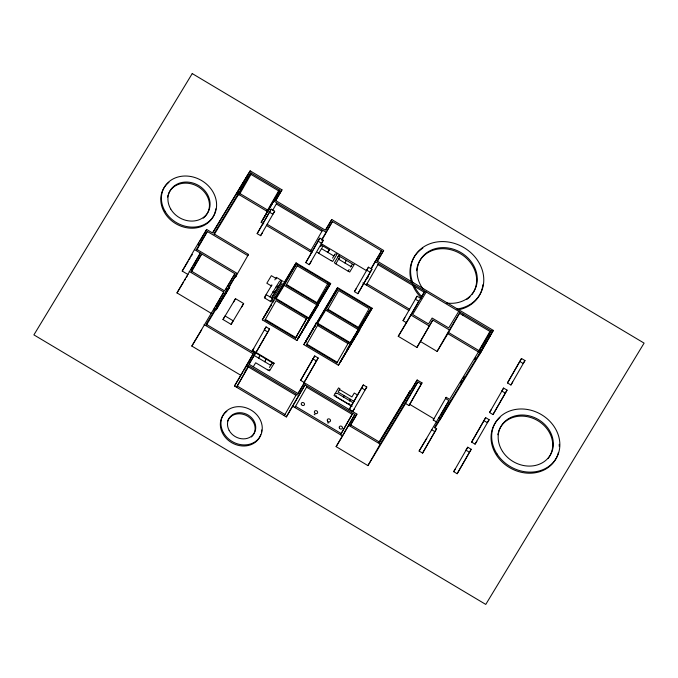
<?xml version="1.0" encoding="UTF-8"?>
<svg xmlns="http://www.w3.org/2000/svg" width="678" height="678" viewBox="0 0 678 678"><rect width="100%" height="100%" fill="white"/><g stroke="black" fill="none" stroke-linecap="round" stroke-linejoin="round"><path stroke-width="1.02" d="M272.98 292.549L273.081 291.854M276.192 287.243L276.293 286.548L277.522 286.15L278.37 286.752L278.175 287.345M274.954 292.659L275.149 292.057L274.302 291.455L273.048 291.896M339.314 390.104L339.881 388.714L338.542 387.918L334 395.528L351.933 406.224M327.813 252.394L329.339 249.809M344.873 262.945L346.399 260.36M349.365 401.122L350.467 399.266L349.814 400.3M265.971 359.577L266.217 359.145L264.751 361.764L265.149 360.993M346.06 260.742L346.305 260.301M188.094 274.573L182.221 271.064L194.476 249.58L206.663 229.469L212.536 232.969L250.174 170.856L281.98 189.832L275.743 200.671M197.984 244.69L199.001 242.894M200.027 241.105L206.663 229.469M196.603 250.275L207.332 231.478L247.775 255.606L248.495 254.419L213.926 233.8L250.843 172.865L279.887 190.187L267.268 212.265L278.912 191.857L280.294 192.679M211.561 313.533L176.983 292.913L200.349 253.089L194.476 249.58M191.162 269.2L192.179 267.412M193.205 265.623L200.349 253.089M191.518 271.819L201.739 253.911L234.927 273.709L227.774 286.243M237.351 193.23L238.368 191.459M239.376 189.679L250.174 170.856M250.843 172.865L238.232 194.942L236.842 194.12M251.131 174.06L239.275 194.764L239.995 193.586L267.657 210.078L266.937 211.265L278.794 190.56M263.767 223.876L261.174 222.325L279.887 190.187M262.971 219.367L274.615 198.951M292.794 406.291L342.576 435.988L354.84 414.495L305.049 384.799L286.345 416.936L234.486 386.002L240.936 375.358L191.84 346.068L223.816 292.049L189.238 271.42M213.604 309.956L214.621 308.159M215.646 306.371L223.816 292.049M257.157 233.622L271.208 209.171L274.666 211.239L260.615 235.681L257.157 233.622L271.208 209.171M225.732 289.828L226.757 288.031M219.731 302.566L215.782 309.473L216.223 309.736L229.673 287.133L229.232 286.87L219.731 302.566L220.164 302.82L216.223 309.736M272.734 210.188L276.488 203.68M206.383 325.186L229.232 286.87M224.765 294.837L237.029 273.353L196.578 249.224L207.332 231.478M248.495 254.419L235.52 277.09L236.241 275.904M222.994 319.524L225.037 315.94L233.173 320.787L231.13 324.372L222.994 319.524L235.503 298.667L243.639 303.515L241.597 307.1M233.461 302.244L235.503 298.667M264.962 296.456L271.903 284.93L271.336 285.921L266.818 283.226L271.361 275.666L276.573 278.777M318.406 304.998L296.905 340.492L262.327 319.863L275.048 297.676L275.743 298.091M275.31 298.388L296.091 262.886L330.669 283.506L298.591 337.644L297.896 337.229M307.575 321.253L329.618 283.692L296.422 263.886L284.065 285.489L283.37 285.074M265.013 320.033L276.048 300.693L306.473 318.838L295.439 338.178L265.013 320.033L265.378 319.44L295.794 337.585L295.439 338.178M286.167 285.124L297.557 265.2L297.193 265.793L327.618 283.938L327.974 283.345L316.592 303.278L286.167 285.124L286.523 284.54L316.948 302.685L316.592 303.278M255.928 352.687L269.53 328.983L266.073 326.915L252.021 351.365L253.818 348.407M322.126 230.901L310.27 251.614L310.99 250.428L267.14 224.274M234.486 386.002L253.191 353.865L204.095 324.584M241.444 374.459L242.978 371.773M244.004 369.985L253.191 353.865M305.786 262.632L319.838 238.181L323.296 240.249L309.244 264.691L305.786 262.632L319.838 238.181M245.08 371.417L246.097 369.629M247.123 367.832L248.14 366.044M249.165 364.256L255.292 353.509L206.197 324.228L237.029 273.353M255.987 352.526L269.53 328.983M326.152 229.376L331.771 219.528L383.629 250.462L377.502 261.208M295.913 395.291L248.199 366.823L236.554 387.24L248.411 366.535M321.897 239.351L332.432 221.536L381.528 250.826L371.315 268.725M321.711 240.343L332.432 221.536M320.736 246.639L321.838 244.707L322.711 246.826M269.191 369.9L269.649 369.824M252.606 350.399L274.124 363.23L269.581 370.841L267.996 369.891M337.797 257.182L338.898 255.259L339.771 257.377M295.794 337.585L306.829 318.245L306.473 318.838M296.905 340.492L330.669 283.506M298.591 337.644L309.617 318.304L308.931 317.889L328.288 285.947L328.974 286.362M359.899 329.745L338.39 365.239L303.82 344.619L337.576 287.633L372.154 308.253L340.076 362.391L351.111 343.051L350.416 342.636L369.773 310.694L370.468 311.109M306.193 342.178L305.507 341.763L316.533 322.423L317.228 322.838M316.796 323.135L337.576 287.633M346.916 349.551L371.103 308.439L337.915 288.642L325.55 310.236L324.864 309.821M306.507 344.78L317.889 324.847L317.533 325.44L347.958 343.585L348.314 342.992L336.924 362.925L306.507 344.78L306.863 344.187L337.288 362.332L336.924 362.925M327.652 309.88L338.686 290.54L369.103 308.685L358.077 328.025L327.652 309.88L328.008 309.287L358.433 327.432L358.077 328.025M300.651 380.375L314.702 355.925L318.16 357.992L305.905 379.477L304.108 382.434L300.651 380.375L314.702 355.925M354.425 291.642L368.468 267.191L371.925 269.259L357.882 293.701L354.425 291.642L356.213 288.684M296.125 394.994L284.268 415.699L284.989 414.521L237.275 386.053M304.108 382.434L318.16 357.992M298.261 393.537L304.388 382.79L356.933 414.139L350.297 425.784M286.345 416.936L305.049 384.799M370.993 268.632L381.528 250.826M357.882 293.701L371.925 269.259M367.476 278.124L368.493 276.336M306.727 386.816L294.871 407.529L295.583 406.342L341.22 433.564L340.509 434.751L352.145 414.334L306.515 387.113M378.129 264.31L366.281 285.023L366.993 283.836L409.69 309.304M338.39 365.239L372.154 308.253M336.102 395.359L335.534 396.35L351.89 406.105M349.289 409.385L363.332 384.935L366.79 387.002L352.746 411.444L349.289 409.385L363.332 384.935M420.521 341.534L437.115 351.441L449.37 329.949L432.776 320.05L416.936 347.45L398.266 336.313L406.512 322.711L403.054 320.652L417.106 296.201L420.563 298.269M341.22 433.564L352.357 414.038M398.266 336.313L424.86 291.167L420.707 298.456M406.512 322.711L418.767 301.227L415.309 299.159L417.106 296.201M405.571 403.495L409.029 405.554L421.284 384.07L417.826 382.011L405.571 403.495L367.934 465.608L336.127 446.632L354.84 414.495M420.453 298.973L423.962 292.82M416.936 347.45L432.776 320.05M402.749 403.749L410.343 390.452L410.817 390.74L379.714 442.064M367.934 465.608L380.189 444.124L417.826 382.011M411.546 389.85L417.165 380.002L422.004 382.884L409.029 405.554M462.972 315.338L463.583 314.261M436.691 422.055L433.234 419.996L446.2 397.325L449.658 399.384L491.236 330.762L375.078 261.471M383.629 250.462L377.18 261.115L493.338 330.406L434.556 427.42L436.632 428.657L422.58 453.107L419.123 451.04L448.946 400.571L445.488 398.503L446.2 397.325M438.734 418.47L439.751 416.682M440.776 414.894L448.946 400.571M439.861 419.919L451.506 399.512M479.431 351.365L480.439 349.585M481.456 347.814L491.236 330.762M422.58 453.107L436.632 428.657M479.295 354.848L490.931 334.44M434.92 428.072L481.083 351.89L493.338 330.406M453.692 471.668L467.744 447.217L471.202 449.285L457.15 473.727L453.692 471.668L455.489 468.71M471.617 442.09L485.668 417.64L489.126 419.707L475.075 444.149L471.617 442.09L485.668 417.64M489.541 412.512L503.593 388.062L507.051 390.13L492.999 414.572L489.541 412.512L491.33 409.554M507.466 382.934L521.509 358.484L524.967 360.552L510.924 384.994L507.466 382.934L521.509 358.484M457.15 473.727L471.202 449.285M492.999 414.572L507.051 390.13M274.844 279.87L276.336 277.336L283.277 281.472M343.348 397.088L344.263 395.571M322.203 247.623L321.592 248.69L333.839 255.987L334.288 255.25M329 250.19L327.728 252.343M339.263 258.174L338.661 259.242L350.899 266.539L351.357 265.801M332.551 258.14L334.932 254.114L337.212 253.877L332.669 261.479L331.118 260.555M269.429 367.476L271.819 363.45L274.124 363.23M349.136 269.497L348.178 271.107L349.729 272.031L354.272 264.42L352.001 264.666L350.568 267.081M182.221 271.064L188.052 261.445M189.111 259.699L190.171 257.954M191.23 256.199L192.289 254.453M213.002 232.274L248.487 173.704M176.983 292.913L183.331 282.429M184.391 280.684L185.45 278.938M186.509 277.192L187.569 275.446M201.739 253.911L191.34 271.064L224.528 290.862L234.927 273.709M214.206 234.588L238.588 194.357L267.632 211.68M261.174 222.325L266.734 213.155M281.98 189.832L275.531 200.476L325.313 230.181L331.771 219.528M191.84 346.068L201.697 329.805M274.666 211.239L272.87 214.197L269.412 212.129M260.615 235.681L262.403 232.724M220.164 302.82L229.673 287.133M231.13 324.372L243.639 303.515M265.598 297.913L265.132 297.989M269.954 297.006L279.48 281.277L280.734 280.845L281.582 281.446L281.387 282.04L271.861 297.769M271.581 297.701L266.183 294.777L264.386 297.854L271.022 301.812L272.124 299.888L271.581 297.701L280.7 282.65M270.361 300.591L270.437 301.159M271.725 300.49L282.082 283.396M296.091 262.886L274.582 298.379L309.16 318.999M264.013 317.016L269.395 308.143M270.471 306.371L271.547 304.591M272.624 302.82L274.234 300.159M262.327 319.863L271.471 304.786M296.422 263.886L275.632 298.201L308.829 317.999L329.618 283.692M275.997 298.795L284.167 285.379L317.355 305.176M266.073 326.915L264.276 329.872L267.734 331.94M323.296 240.249L321.499 243.207L318.041 241.139M255.292 353.509L248.843 364.154L297.93 393.443L304.388 382.79M309.244 264.691L311.041 261.733M321.414 248.784L318.728 253.292L331.152 260.699M253.335 366.654L255.674 362.781L267.979 370.12M338.898 255.259L334.356 262.861L335.932 263.801M338.975 258.513L335.788 263.835L348.212 271.251M304.888 325.694L306.498 323.033M305.507 341.763L311.422 332.008M312.49 330.228L313.567 328.457M314.643 326.677L315.719 324.906M303.82 344.619L310.804 333.076M311.88 331.305L313.49 328.644M314.567 326.864L315.643 325.093M319.406 318.88L320.482 317.109M337.915 288.642L317.126 322.948L350.314 342.746L371.103 308.439M317.448 323.669L325.652 310.126L358.848 329.923M368.468 267.191L366.679 270.149L370.137 272.217M349.382 403.656L348.916 403.732M403.054 320.652L404.842 317.694M366.79 387.002L365.001 389.96L361.544 387.892M352.746 411.444L354.535 408.487M426.242 291.989L412.622 314.473L428.53 323.957L432.115 318.041L448.709 327.94L458.743 311.38M336.127 446.632L342.043 436.878M356.933 414.139L350.484 424.792L379.527 442.115L417.165 380.002M378.688 442.683L410.343 390.452M449.37 329.949L460.125 312.202L447.87 333.695L478.982 352.255M437.115 351.441L448.582 332.508L481.083 351.89M421.284 384.07L422.004 382.884M433.234 419.996L433.945 418.809L409.749 404.376M479.007 350.653L478.295 351.84L489.94 331.423L459.515 313.278M419.123 451.04L426.809 438.361M460.387 382.943L462.032 380.239M463.125 378.426L464.218 376.621M474.625 359.45L475.719 357.645M467.744 447.217L465.955 450.175L469.413 452.243M503.593 388.062L501.796 391.02L505.254 393.087M489.126 419.707L487.329 422.665L483.872 420.597M524.967 360.552L523.179 363.51L519.721 361.442M475.075 444.149L476.871 441.192M510.924 384.994L512.712 382.036M258.945 357.289L258.496 358.035L260.055 355.467M271.175 364.586L270.725 365.332L254.097 355.408M328.822 422.869L327.449 422.843M335.101 393.596L337.407 393.376L352.484 402.368M315.033 414.809L314.185 414.3M250.919 174.356L278.582 190.849M273.429 200.841L325.982 232.181M276.277 203.976L321.914 231.198M377.917 264.606L424.25 292.243M321.084 243.563L366.544 270.683M323.118 246.097L329.245 249.758M340.178 256.648L352.424 263.954M317.296 252.318L318.872 253.25M266.42 225.452L311.999 252.64M362.823 282.955L408.97 310.49M410.521 314.829L429.191 325.965M294.405 265.734L295.099 266.149M335.89 290.481L336.585 290.896M317.253 305.286L317.948 305.693M358.738 330.033L359.433 330.449M316.075 323.126L350.645 343.754M225.291 293.786L225.723 294.049M312.914 358.882L316.363 360.95M431.377 429.555L434.835 431.615M357.67 395.079L354.255 393.045L351.916 396.918L339.61 389.579L338.11 392.054L353.984 401.359M253.86 351.772L272.242 362.738M246.741 364.518L298.6 395.452M348.382 425.148L380.189 444.124M260.767 434.751A21.365 18.348 29.7 0 1 230.096 441.675A21.365 18.348 29.7 0 1 226.85 411.334M261.64 429.971A21.365 18.348 29.7 0 1 261.462 431.92M227.452 421.479A14.619 12.56 29.7 0 1 248.055 416.478A14.619 12.56 29.7 0 1 251.318 436.988M215.799 208.875A28.535 24.51 29.7 0 1 176.322 223.994A28.535 24.51 29.7 0 1 168.924 182.331M482.956 284.616A37.841 32.51 29.7 0 1 458.32 309.804M421.318 297.837A37.841 32.51 29.7 0 1 412.648 285.091M411.571 282.184A37.841 32.51 29.7 0 1 422.852 248.097M558.452 452.379A35.256 30.29 29.7 0 1 509.441 467.54A35.256 30.29 29.7 0 1 499.957 417.487M559.206 444.327A35.256 30.29 29.7 0 1 559.24 446.37M498.432 432.064A28.518 24.493 29.7 0 1 536.434 419.902A28.518 24.493 29.7 0 1 548.053 458.498M497.83 434.768A28.518 24.493 29.7 0 1 498.194 432.954M469.99 296.718A31.103 26.713 29.7 0 1 466.905 299.371M416.58 270.717A31.103 26.713 29.7 0 1 456.141 251.53A31.103 26.713 29.7 0 1 471.947 294.455M168.347 194.205A21.798 18.721 29.7 0 1 199.451 187.518A21.798 18.721 29.7 0 1 203.239 218.172M167.568 197.052A21.798 18.721 29.7 0 1 168.034 195.128M412.877 283.048A37.841 32.51 29.7 0 1 435.445 242.224A37.841 32.51 29.7 0 1 482.185 269.844A37.841 32.51 29.7 0 1 456.896 309.041M421.936 296.752A37.841 32.51 29.7 0 1 414.122 285.887M423.055 289.048A31.103 26.713 29.7 0 1 434.886 248.784A31.103 26.713 29.7 0 1 476.659 273.454A31.103 26.713 29.7 0 1 446.726 303.032M192.238 73.58L33.9 334.881L485.762 604.42L644.1 343.119L192.238 73.58M223.393 432.547A21.365 18.348 29.7 0 0 259.166 437.912A21.365 18.348 29.7 0 0 242.266 406.91A21.365 18.348 29.7 0 0 223.393 432.547M229.147 430.411A14.619 12.56 29.7 0 0 253.623 434.081A14.619 12.56 29.7 0 0 242.063 412.868A14.619 12.56 29.7 0 0 229.147 430.411M165.051 211.282A28.535 24.51 29.7 0 0 212.858 217.189A28.535 24.51 29.7 0 0 189.086 176.238A28.535 24.51 29.7 0 0 165.051 211.282M170.703 208.985A21.798 18.721 29.7 0 0 207.222 213.494A21.798 18.721 29.7 0 0 189.069 182.221A21.798 18.721 29.7 0 0 170.703 208.985M502.517 451.395A28.518 24.493 29.7 0 0 550.248 455.158A28.518 24.493 29.7 0 0 524.509 415.106A28.518 24.493 29.7 0 0 502.517 451.395M497.025 453.955A35.256 30.29 29.7 0 0 556.036 458.616A35.256 30.29 29.7 0 0 524.213 409.088A35.256 30.29 29.7 0 0 497.025 453.955M301.498 404.673A1.712 1.466 29.7 0 0 304.354 404.893A1.712 1.466 29.7 0 0 302.812 402.495A1.712 1.466 29.7 0 0 301.498 404.673M314.617 412.8A1.712 1.466 29.7 0 0 317.474 413.029A1.712 1.466 29.7 0 0 315.931 410.631A1.712 1.466 29.7 0 0 314.617 412.8M327.499 421.021A1.712 1.466 29.7 0 0 330.356 421.241A1.712 1.466 29.7 0 0 328.813 418.843A1.712 1.466 29.7 0 0 327.499 421.021M339.449 428.225A1.712 1.466 29.7 0 0 342.305 428.454A1.712 1.466 29.7 0 0 340.763 426.055A1.712 1.466 29.7 0 0 339.449 428.225"/></g></svg>
